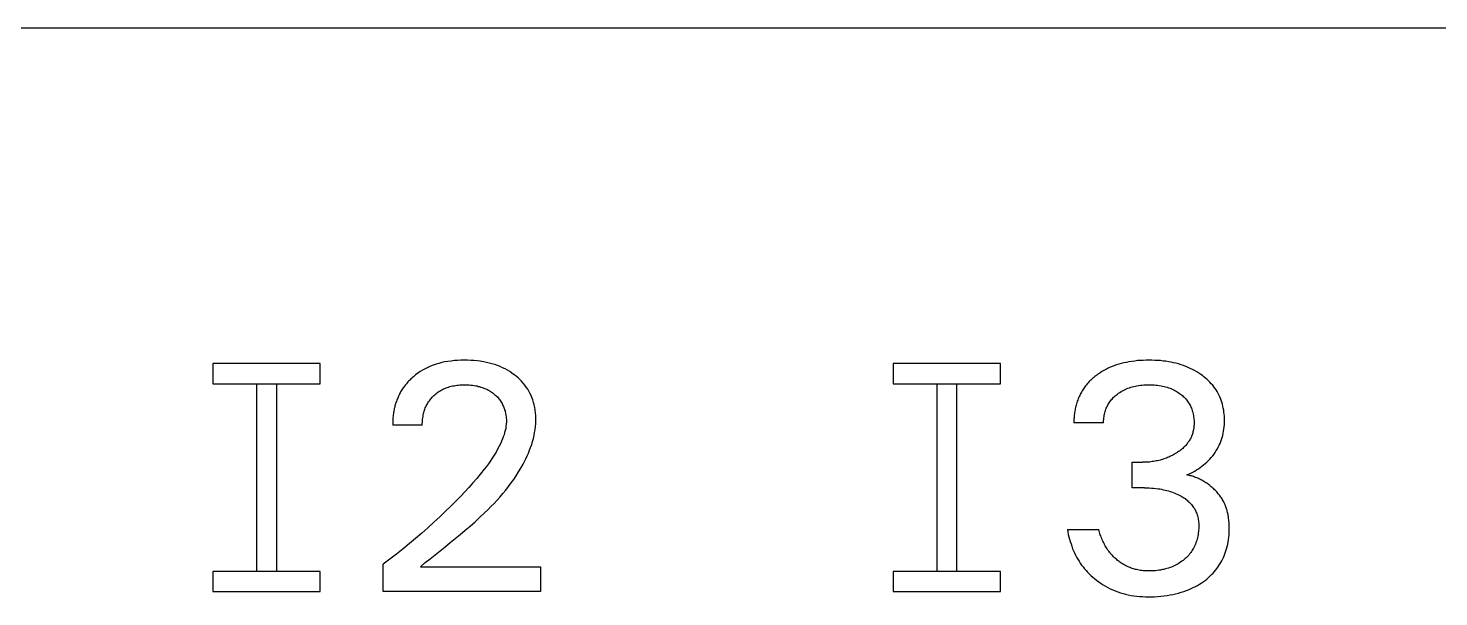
# Model space of a CAD drawing. Extents: x 0 to 420, y 0 to 297.
# Drawn here: x 176.45 to 186.97, y 245.76 to 250 of the extents above; entities that cross this region are included whole.
import ezdxf

# ---------------------------------------------------------------- set-up
doc = ezdxf.new("R2010")
doc.units = 0
doc.header["$LTSCALE"] = 23.1
doc.layers.add('10000_FRONT', color=7, linetype='CONTINUOUS')

msp = doc.modelspace()

# ---------------------------------------------------------------- linework, layer by layer
at = {"layer": '10000_FRONT', "color": 7, "linetype": 'CONTINUOUS'}
for p, q in [((193.3, 250), (159.8, 250)), ((179.557, 247.512), (179.535, 247.507)), ((179.581, 247.516), (179.557, 247.512)), ((179.606, 247.519), (179.581, 247.516)), ((179.63, 247.522), (179.606, 247.519)), ((179.654, 247.524), (179.63, 247.522)), ((179.679, 247.525), (179.654, 247.524)), ((179.704, 247.525), (179.679, 247.525)), ((179.728, 247.525), (179.704, 247.525)), ((179.752, 247.524), (179.728, 247.525)), ((179.775, 247.523), (179.752, 247.524)), ((179.799, 247.52), (179.775, 247.523)), ((179.823, 247.517), (179.799, 247.52)), ((179.847, 247.513), (179.823, 247.517)), ((179.868, 247.509), (179.847, 247.513)), ((184.658, 247.513), (184.639, 247.509)), ((184.679, 247.516), (184.658, 247.513)), ((184.701, 247.519), (184.679, 247.516)), ((184.722, 247.522), (184.701, 247.519)), ((184.744, 247.523), (184.722, 247.522)), ((184.765, 247.524), (184.744, 247.523)), ((184.787, 247.525), (184.765, 247.524)), ((184.808, 247.525), (184.787, 247.525)), ((184.829, 247.525), (184.808, 247.525)), ((184.85, 247.524), (184.829, 247.525)), ((184.871, 247.523), (184.85, 247.524)), ((184.892, 247.522), (184.871, 247.523)), ((184.913, 247.519), (184.892, 247.522)), ((184.933, 247.517), (184.913, 247.519)), ((184.954, 247.514), (184.933, 247.517)), ((184.973, 247.51), (184.954, 247.514)), ((177.83, 247.5), (177.83, 247.35)), ((178.63, 247.5), (177.83, 247.5)), ((178.63, 247.35), (178.63, 247.5)), ((179.341, 247.416), (179.324, 247.402)), ((179.358, 247.428), (179.341, 247.416)), ((179.375, 247.44), (179.358, 247.428)), ((179.393, 247.451), (179.375, 247.44)), ((179.412, 247.461), (179.393, 247.451)), ((179.431, 247.471), (179.412, 247.461)), ((179.451, 247.48), (179.431, 247.471)), ((179.472, 247.488), (179.451, 247.48)), ((179.493, 247.495), (179.472, 247.488)), ((179.514, 247.501), (179.493, 247.495)), ((179.535, 247.507), (179.514, 247.501)), ((179.889, 247.504), (179.868, 247.509)), ((179.91, 247.499), (179.889, 247.504)), ((179.93, 247.492), (179.91, 247.499)), ((179.951, 247.485), (179.93, 247.492)), ((179.971, 247.477), (179.951, 247.485)), ((179.989, 247.469), (179.971, 247.477)), ((180.007, 247.46), (179.989, 247.469)), ((180.025, 247.45), (180.007, 247.46)), ((180.043, 247.44), (180.025, 247.45)), ((180.059, 247.429), (180.043, 247.44)), ((180.076, 247.417), (180.059, 247.429)), ((180.09, 247.406), (180.076, 247.417)), ((180.104, 247.394), (180.09, 247.406)), ((182.9, 247.5), (182.9, 247.35)), ((183.7, 247.5), (182.9, 247.5)), ((183.7, 247.35), (183.7, 247.5)), ((184.41, 247.409), (184.403, 247.403)), ((184.418, 247.414), (184.41, 247.409)), ((184.427, 247.421), (184.418, 247.414)), ((184.435, 247.427), (184.427, 247.421)), ((184.444, 247.432), (184.435, 247.427)), ((184.453, 247.438), (184.444, 247.432)), ((184.462, 247.443), (184.453, 247.438)), ((184.471, 247.449), (184.462, 247.443)), ((184.48, 247.454), (184.471, 247.449)), ((184.49, 247.459), (184.48, 247.454)), ((184.499, 247.463), (184.49, 247.459)), ((184.509, 247.468), (184.499, 247.463)), ((184.518, 247.472), (184.509, 247.468)), ((184.528, 247.476), (184.518, 247.472)), ((184.546, 247.483), (184.528, 247.476)), ((184.564, 247.49), (184.546, 247.483)), ((184.583, 247.495), (184.564, 247.49)), ((184.601, 247.501), (184.583, 247.495)), ((184.62, 247.505), (184.601, 247.501)), ((184.639, 247.509), (184.62, 247.505)), ((184.991, 247.506), (184.973, 247.51)), ((185.01, 247.502), (184.991, 247.506)), ((185.028, 247.497), (185.01, 247.502)), ((185.046, 247.491), (185.028, 247.497)), ((185.064, 247.485), (185.046, 247.491)), ((185.082, 247.478), (185.064, 247.485)), ((185.099, 247.471), (185.082, 247.478)), ((185.115, 247.464), (185.099, 247.471)), ((185.131, 247.456), (185.115, 247.464)), ((185.147, 247.448), (185.131, 247.456)), ((185.163, 247.439), (185.147, 247.448)), ((185.178, 247.429), (185.163, 247.439)), ((185.193, 247.419), (185.178, 247.429)), ((185.205, 247.41), (185.193, 247.419)), ((185.217, 247.401), (185.205, 247.41)), ((177.83, 247.35), (178.63, 247.35)), ((178.155, 247.35), (178.155, 245.95)), ((178.305, 245.95), (178.305, 247.35)), ((179.238, 247.304), (179.234, 247.297)), ((179.243, 247.311), (179.238, 247.304)), ((179.247, 247.318), (179.243, 247.311)), ((179.252, 247.325), (179.247, 247.318)), ((179.257, 247.331), (179.252, 247.325)), ((179.262, 247.338), (179.257, 247.331)), ((179.267, 247.344), (179.262, 247.338)), ((179.272, 247.35), (179.267, 247.344)), ((179.277, 247.357), (179.272, 247.35)), ((179.283, 247.363), (179.277, 247.357)), ((179.288, 247.369), (179.283, 247.363)), ((179.294, 247.375), (179.288, 247.369)), ((179.3, 247.38), (179.294, 247.375)), ((179.306, 247.386), (179.3, 247.38)), ((179.312, 247.392), (179.306, 247.386)), ((179.318, 247.397), (179.312, 247.392)), ((179.324, 247.402), (179.318, 247.397)), ((179.523, 247.297), (179.531, 247.302)), ((179.531, 247.302), (179.54, 247.306)), ((179.54, 247.306), (179.549, 247.311)), ((179.549, 247.311), (179.558, 247.315)), ((179.558, 247.315), (179.568, 247.319)), ((179.568, 247.319), (179.577, 247.322)), ((179.577, 247.322), (179.587, 247.325)), ((179.587, 247.325), (179.596, 247.328)), ((179.596, 247.328), (179.606, 247.331)), ((179.606, 247.331), (179.616, 247.333)), ((179.616, 247.333), (179.627, 247.335)), ((179.627, 247.335), (179.637, 247.337)), ((179.637, 247.337), (179.648, 247.339)), ((179.648, 247.339), (179.659, 247.34)), ((179.659, 247.34), (179.67, 247.341)), ((179.67, 247.341), (179.681, 247.342)), ((179.681, 247.342), (179.693, 247.342)), ((179.693, 247.342), (179.704, 247.342)), ((179.704, 247.342), (179.716, 247.342)), ((179.716, 247.342), (179.728, 247.342)), ((179.728, 247.342), (179.741, 247.341)), ((179.741, 247.341), (179.753, 247.34)), ((179.753, 247.34), (179.765, 247.338)), ((179.765, 247.338), (179.777, 247.337)), ((179.777, 247.337), (179.789, 247.335)), ((179.789, 247.335), (179.799, 247.333)), ((179.799, 247.333), (179.808, 247.33)), ((179.808, 247.33), (179.818, 247.328)), ((179.818, 247.328), (179.827, 247.325)), ((179.827, 247.325), (179.836, 247.322)), ((179.836, 247.322), (179.845, 247.319)), ((179.845, 247.319), (179.854, 247.315)), ((179.854, 247.315), (179.863, 247.312)), ((179.863, 247.312), (179.871, 247.308)), ((179.871, 247.308), (179.88, 247.304)), ((179.88, 247.304), (179.888, 247.299)), ((180.118, 247.381), (180.104, 247.394)), ((180.131, 247.368), (180.118, 247.381)), ((180.143, 247.354), (180.131, 247.368)), ((180.155, 247.34), (180.143, 247.354)), ((180.166, 247.325), (180.155, 247.34)), ((180.176, 247.31), (180.166, 247.325)), ((180.185, 247.295), (180.176, 247.31)), ((182.9, 247.35), (183.7, 247.35)), ((183.225, 247.35), (183.225, 245.95)), ((183.375, 245.95), (183.375, 247.35)), ((184.313, 247.304), (184.308, 247.296)), ((184.318, 247.312), (184.313, 247.304)), ((184.324, 247.32), (184.318, 247.312)), ((184.329, 247.327), (184.324, 247.32)), ((184.335, 247.335), (184.329, 247.327)), ((184.341, 247.342), (184.335, 247.335)), ((184.347, 247.35), (184.341, 247.342)), ((184.354, 247.357), (184.347, 247.35)), ((184.36, 247.364), (184.354, 247.357)), ((184.367, 247.371), (184.36, 247.364)), ((184.374, 247.377), (184.367, 247.371)), ((184.381, 247.384), (184.374, 247.377)), ((184.388, 247.39), (184.381, 247.384)), ((184.395, 247.397), (184.388, 247.39)), ((184.403, 247.403), (184.395, 247.397)), ((184.61, 247.296), (184.619, 247.302)), ((184.619, 247.302), (184.629, 247.307)), ((184.629, 247.307), (184.639, 247.311)), ((184.639, 247.311), (184.65, 247.316)), ((184.65, 247.316), (184.661, 247.32)), ((184.661, 247.32), (184.672, 247.323)), ((184.672, 247.323), (184.683, 247.327)), ((184.683, 247.327), (184.695, 247.329)), ((184.695, 247.329), (184.706, 247.332)), ((184.706, 247.332), (184.717, 247.334)), ((184.717, 247.334), (184.73, 247.337)), ((184.73, 247.337), (184.743, 247.338)), ((184.743, 247.338), (184.755, 247.34)), ((184.755, 247.34), (184.768, 247.341)), ((184.768, 247.341), (184.781, 247.342)), ((184.781, 247.342), (184.793, 247.342)), ((184.793, 247.342), (184.806, 247.342)), ((184.806, 247.342), (184.819, 247.342)), ((184.819, 247.342), (184.832, 247.342)), ((184.832, 247.342), (184.845, 247.341)), ((184.845, 247.341), (184.858, 247.34)), ((184.858, 247.34), (184.871, 247.338)), ((184.871, 247.338), (184.884, 247.337)), ((184.884, 247.337), (184.897, 247.334)), ((184.897, 247.334), (184.908, 247.332)), ((184.908, 247.332), (184.92, 247.329)), ((184.92, 247.329), (184.931, 247.327)), ((184.931, 247.327), (184.942, 247.323)), ((184.942, 247.323), (184.953, 247.32)), ((184.953, 247.32), (184.964, 247.316)), ((184.964, 247.316), (184.975, 247.311)), ((184.975, 247.311), (184.984, 247.307)), ((184.984, 247.307), (184.993, 247.303)), ((184.993, 247.303), (185.001, 247.299)), ((185.229, 247.392), (185.217, 247.401)), ((185.24, 247.382), (185.229, 247.392)), ((185.251, 247.372), (185.24, 247.382)), ((185.262, 247.361), (185.251, 247.372)), ((185.272, 247.35), (185.262, 247.361)), ((185.282, 247.338), (185.272, 247.35)), ((185.291, 247.327), (185.282, 247.338)), ((185.3, 247.315), (185.291, 247.327)), ((185.308, 247.303), (185.3, 247.315)), ((185.315, 247.291), (185.308, 247.303)), ((179.192, 247.201), (179.189, 247.192)), ((179.194, 247.209), (179.192, 247.201)), ((179.197, 247.218), (179.194, 247.209)), ((179.2, 247.226), (179.197, 247.218)), ((179.203, 247.234), (179.2, 247.226)), ((179.207, 247.242), (179.203, 247.234)), ((179.21, 247.25), (179.207, 247.242)), ((179.214, 247.258), (179.21, 247.25)), ((179.217, 247.266), (179.214, 247.258)), ((179.221, 247.274), (179.217, 247.266)), ((179.225, 247.282), (179.221, 247.274)), ((179.229, 247.289), (179.225, 247.282)), ((179.234, 247.297), (179.229, 247.289)), ((179.424, 247.193), (179.429, 247.201)), ((179.429, 247.201), (179.433, 247.208)), ((179.433, 247.208), (179.438, 247.216)), ((179.438, 247.216), (179.443, 247.223)), ((179.443, 247.223), (179.448, 247.23)), ((179.448, 247.23), (179.453, 247.236)), ((179.453, 247.236), (179.459, 247.243)), ((179.459, 247.243), (179.464, 247.249)), ((179.464, 247.249), (179.47, 247.255)), ((179.47, 247.255), (179.477, 247.261)), ((179.477, 247.261), (179.484, 247.268)), ((179.484, 247.268), (179.491, 247.274)), ((179.491, 247.274), (179.499, 247.28)), ((179.499, 247.28), (179.507, 247.286)), ((179.507, 247.286), (179.515, 247.292)), ((179.515, 247.292), (179.523, 247.297)), ((179.888, 247.299), (179.895, 247.295)), ((179.895, 247.295), (179.903, 247.29)), ((179.903, 247.29), (179.911, 247.285)), ((179.911, 247.285), (179.918, 247.279)), ((179.918, 247.279), (179.925, 247.273)), ((179.925, 247.273), (179.932, 247.268)), ((179.932, 247.268), (179.938, 247.262)), ((179.938, 247.262), (179.944, 247.257)), ((179.944, 247.257), (179.95, 247.251)), ((179.95, 247.251), (179.956, 247.244)), ((179.956, 247.244), (179.961, 247.238)), ((179.961, 247.238), (179.966, 247.231)), ((179.966, 247.231), (179.971, 247.225)), ((179.971, 247.225), (179.976, 247.218)), ((179.976, 247.218), (179.981, 247.21)), ((179.981, 247.21), (179.985, 247.203)), ((179.985, 247.203), (179.989, 247.196)), ((179.989, 247.196), (179.992, 247.188)), ((180.193, 247.279), (180.185, 247.295)), ((180.201, 247.262), (180.193, 247.279)), ((180.208, 247.246), (180.201, 247.262)), ((180.214, 247.229), (180.208, 247.246)), ((180.219, 247.211), (180.214, 247.229)), ((180.225, 247.192), (180.219, 247.211)), ((184.267, 247.201), (184.264, 247.191)), ((184.27, 247.21), (184.267, 247.201)), ((184.273, 247.219), (184.27, 247.21)), ((184.276, 247.228), (184.273, 247.219)), ((184.279, 247.237), (184.276, 247.228)), ((184.283, 247.245), (184.279, 247.237)), ((184.287, 247.254), (184.283, 247.245)), ((184.291, 247.263), (184.287, 247.254)), ((184.295, 247.271), (184.291, 247.263)), ((184.299, 247.28), (184.295, 247.271)), ((184.304, 247.288), (184.299, 247.28)), ((184.308, 247.296), (184.304, 247.288)), ((184.501, 247.192), (184.505, 247.199)), ((184.505, 247.199), (184.51, 247.207)), ((184.51, 247.207), (184.515, 247.214)), ((184.515, 247.214), (184.52, 247.222)), ((184.52, 247.222), (184.526, 247.229)), ((184.526, 247.229), (184.532, 247.235)), ((184.532, 247.235), (184.538, 247.242)), ((184.538, 247.242), (184.544, 247.249)), ((184.544, 247.249), (184.551, 247.255)), ((184.551, 247.255), (184.558, 247.261)), ((184.558, 247.261), (184.565, 247.267)), ((184.565, 247.267), (184.572, 247.272)), ((184.572, 247.272), (184.581, 247.279)), ((184.581, 247.279), (184.591, 247.285)), ((184.591, 247.285), (184.6, 247.291)), ((184.6, 247.291), (184.61, 247.296)), ((185.001, 247.299), (185.01, 247.294)), ((185.01, 247.294), (185.018, 247.289)), ((185.018, 247.289), (185.026, 247.284)), ((185.026, 247.284), (185.034, 247.278)), ((185.034, 247.278), (185.042, 247.272)), ((185.042, 247.272), (185.049, 247.267)), ((185.049, 247.267), (185.056, 247.261)), ((185.056, 247.261), (185.063, 247.255)), ((185.063, 247.255), (185.069, 247.249)), ((185.069, 247.249), (185.076, 247.242)), ((185.076, 247.242), (185.082, 247.236)), ((185.082, 247.236), (185.088, 247.229)), ((185.088, 247.229), (185.093, 247.222)), ((185.093, 247.222), (185.098, 247.214)), ((185.098, 247.214), (185.103, 247.207)), ((185.103, 247.207), (185.108, 247.199)), ((185.108, 247.199), (185.112, 247.192)), ((185.322, 247.278), (185.315, 247.291)), ((185.329, 247.266), (185.322, 247.278)), ((185.335, 247.253), (185.329, 247.266)), ((185.341, 247.24), (185.335, 247.253)), ((185.346, 247.226), (185.341, 247.24)), ((185.35, 247.213), (185.346, 247.226)), ((185.355, 247.198), (185.35, 247.213)), ((185.358, 247.183), (185.355, 247.198)), ((179.172, 247.098), (179.171, 247.089)), ((179.173, 247.108), (179.172, 247.098)), ((179.174, 247.118), (179.173, 247.108)), ((179.175, 247.127), (179.174, 247.118)), ((179.177, 247.137), (179.175, 247.127)), ((179.179, 247.146), (179.177, 247.137)), ((179.18, 247.156), (179.179, 247.146)), ((179.182, 247.165), (179.18, 247.156)), ((179.185, 247.175), (179.182, 247.165)), ((179.187, 247.184), (179.185, 247.175)), ((179.189, 247.192), (179.187, 247.184)), ((179.392, 247.084), (179.394, 247.095)), ((179.394, 247.095), (179.396, 247.106)), ((179.396, 247.106), (179.398, 247.117)), ((179.398, 247.117), (179.4, 247.128)), ((179.4, 247.128), (179.402, 247.136)), ((179.402, 247.136), (179.405, 247.145)), ((179.405, 247.145), (179.407, 247.153)), ((179.407, 247.153), (179.41, 247.161)), ((179.41, 247.161), (179.413, 247.169)), ((179.413, 247.169), (179.417, 247.178)), ((179.417, 247.178), (179.42, 247.186)), ((179.42, 247.186), (179.424, 247.193)), ((179.992, 247.188), (179.996, 247.18)), ((179.996, 247.18), (179.999, 247.172)), ((179.999, 247.172), (180.002, 247.164)), ((180.002, 247.164), (180.004, 247.156)), ((180.004, 247.156), (180.007, 247.148)), ((180.007, 247.148), (180.009, 247.139)), ((180.009, 247.139), (180.011, 247.13)), ((180.011, 247.13), (180.013, 247.121)), ((180.013, 247.121), (180.014, 247.112)), ((180.014, 247.112), (180.015, 247.102)), ((180.015, 247.102), (180.016, 247.093)), ((180.016, 247.093), (180.017, 247.084)), ((180.229, 247.173), (180.225, 247.192)), ((180.232, 247.153), (180.229, 247.173)), ((180.235, 247.134), (180.232, 247.153)), ((180.236, 247.114), (180.235, 247.134)), ((180.237, 247.094), (180.236, 247.114)), ((180.237, 247.075), (180.237, 247.094)), ((184.249, 247.096), (184.248, 247.087)), ((184.25, 247.106), (184.249, 247.096)), ((184.252, 247.125), (184.25, 247.115)), ((184.25, 247.115), (184.25, 247.106)), ((184.253, 247.135), (184.252, 247.125)), ((184.254, 247.144), (184.253, 247.135)), ((184.256, 247.154), (184.254, 247.144)), ((184.258, 247.163), (184.256, 247.154)), ((184.26, 247.173), (184.258, 247.163)), ((184.262, 247.182), (184.26, 247.173)), ((184.264, 247.191), (184.262, 247.182)), ((184.47, 247.096), (184.472, 247.105)), ((184.47, 247.086), (184.47, 247.096)), ((184.472, 247.105), (184.473, 247.115)), ((184.473, 247.115), (184.475, 247.124)), ((184.475, 247.124), (184.478, 247.133)), ((184.478, 247.133), (184.48, 247.143)), ((184.48, 247.143), (184.483, 247.151)), ((184.483, 247.151), (184.486, 247.16)), ((184.486, 247.16), (184.489, 247.168)), ((184.489, 247.168), (184.493, 247.176)), ((184.493, 247.176), (184.497, 247.184)), ((184.497, 247.184), (184.501, 247.192)), ((185.112, 247.192), (185.116, 247.184)), ((185.116, 247.184), (185.12, 247.176)), ((185.12, 247.176), (185.123, 247.167)), ((185.123, 247.167), (185.127, 247.159)), ((185.127, 247.159), (185.13, 247.151)), ((185.13, 247.151), (185.132, 247.142)), ((185.132, 247.142), (185.135, 247.133)), ((185.135, 247.133), (185.137, 247.123)), ((185.137, 247.123), (185.139, 247.114)), ((185.139, 247.114), (185.14, 247.104)), ((185.14, 247.104), (185.142, 247.094)), ((185.142, 247.094), (185.142, 247.085)), ((185.361, 247.168), (185.358, 247.183)), ((185.364, 247.153), (185.361, 247.168)), ((185.366, 247.138), (185.364, 247.153)), ((185.368, 247.123), (185.366, 247.138)), ((185.369, 247.108), (185.368, 247.123)), ((185.37, 247.092), (185.369, 247.108)), ((185.37, 247.077), (185.37, 247.092)), ((179.171, 247.079), (179.17, 247.07)), ((179.17, 247.07), (179.17, 247.06)), ((179.17, 247.06), (179.17, 247.05)), ((179.17, 247.05), (179.17, 247.041)), ((179.39, 247.041), (179.17, 247.041)), ((179.171, 247.089), (179.171, 247.079)), ((179.39, 247.052), (179.391, 247.063)), ((179.39, 247.041), (179.39, 247.052)), ((179.391, 247.074), (179.392, 247.084)), ((179.391, 247.063), (179.391, 247.074)), ((180.008, 247), (180.004, 246.985)), ((180.012, 247.016), (180.008, 247)), ((180.014, 247.033), (180.012, 247.016)), ((180.016, 247.049), (180.014, 247.033)), ((180.017, 247.065), (180.016, 247.049)), ((180.017, 247.084), (180.017, 247.074)), ((180.017, 247.074), (180.017, 247.065)), ((180.224, 246.963), (180.228, 246.985)), ((180.228, 246.985), (180.232, 247.007)), ((180.232, 247.007), (180.235, 247.03)), ((180.235, 247.03), (180.237, 247.052)), ((180.237, 247.052), (180.237, 247.075)), ((184.248, 247.087), (184.248, 247.077)), ((184.248, 247.077), (184.248, 247.067)), ((184.248, 247.067), (184.248, 247.058)), ((184.469, 247.058), (184.248, 247.058)), ((184.469, 247.077), (184.47, 247.086)), ((184.469, 247.067), (184.469, 247.077)), ((184.469, 247.058), (184.469, 247.067)), ((185.135, 246.991), (185.133, 246.984)), ((185.137, 246.998), (185.135, 246.991)), ((185.138, 247.005), (185.137, 246.998)), ((185.14, 247.012), (185.138, 247.005)), ((185.141, 247.019), (185.14, 247.012)), ((185.142, 247.026), (185.141, 247.019)), ((185.142, 247.085), (185.143, 247.075)), ((185.143, 247.041), (185.142, 247.034)), ((185.142, 247.034), (185.142, 247.026)), ((185.143, 247.075), (185.143, 247.065)), ((185.143, 247.065), (185.143, 247.055)), ((185.143, 247.055), (185.143, 247.048)), ((185.143, 247.048), (185.143, 247.041)), ((185.36, 246.98), (185.363, 246.996)), ((185.363, 246.996), (185.366, 247.012)), ((185.366, 247.012), (185.368, 247.028)), ((185.368, 247.028), (185.369, 247.045)), ((185.369, 247.045), (185.37, 247.061)), ((185.37, 247.061), (185.37, 247.077)), ((179.964, 246.884), (179.952, 246.861)), ((179.976, 246.907), (179.964, 246.884)), ((179.982, 246.922), (179.976, 246.907)), ((179.989, 246.938), (179.982, 246.922)), ((179.994, 246.953), (179.989, 246.938)), ((180, 246.969), (179.994, 246.953)), ((180.004, 246.985), (180, 246.969)), ((180.198, 246.875), (180.206, 246.897)), ((180.206, 246.897), (180.213, 246.919)), ((180.213, 246.919), (180.219, 246.941)), ((180.219, 246.941), (180.224, 246.963)), ((185.076, 246.885), (185.07, 246.879)), ((185.081, 246.89), (185.076, 246.885)), ((185.086, 246.896), (185.081, 246.89)), ((185.091, 246.902), (185.086, 246.896)), ((185.095, 246.908), (185.091, 246.902)), ((185.099, 246.913), (185.095, 246.908)), ((185.103, 246.919), (185.099, 246.913)), ((185.107, 246.925), (185.103, 246.919)), ((185.111, 246.931), (185.107, 246.925)), ((185.114, 246.937), (185.111, 246.931)), ((185.118, 246.944), (185.114, 246.937)), ((185.121, 246.95), (185.118, 246.944)), ((185.124, 246.957), (185.121, 246.95)), ((185.127, 246.963), (185.124, 246.957)), ((185.129, 246.97), (185.127, 246.963)), ((185.131, 246.977), (185.129, 246.97)), ((185.133, 246.984), (185.131, 246.977)), ((185.324, 246.877), (185.331, 246.891)), ((185.331, 246.891), (185.337, 246.905)), ((185.337, 246.905), (185.343, 246.919)), ((185.343, 246.919), (185.348, 246.934)), ((185.348, 246.934), (185.353, 246.949)), ((185.353, 246.949), (185.357, 246.964)), ((185.357, 246.964), (185.36, 246.98)), ((179.912, 246.795), (179.898, 246.774)), ((179.926, 246.817), (179.912, 246.795)), ((179.94, 246.839), (179.926, 246.817)), ((179.952, 246.861), (179.94, 246.839)), ((180.152, 246.77), (180.163, 246.791)), ((180.163, 246.791), (180.172, 246.812)), ((180.172, 246.812), (180.182, 246.833)), ((180.182, 246.833), (180.19, 246.854)), ((180.19, 246.854), (180.198, 246.875)), ((184.871, 246.776), (184.861, 246.774)), ((184.88, 246.778), (184.871, 246.776)), ((184.89, 246.78), (184.88, 246.778)), ((184.899, 246.783), (184.89, 246.78)), ((184.909, 246.786), (184.899, 246.783)), ((184.918, 246.789), (184.909, 246.786)), ((184.927, 246.792), (184.918, 246.789)), ((184.937, 246.795), (184.927, 246.792)), ((184.946, 246.799), (184.937, 246.795)), ((184.955, 246.803), (184.946, 246.799)), ((184.963, 246.807), (184.955, 246.803)), ((184.972, 246.811), (184.963, 246.807)), ((184.981, 246.815), (184.972, 246.811)), ((184.989, 246.82), (184.981, 246.815)), ((184.998, 246.825), (184.989, 246.82)), ((185.006, 246.83), (184.998, 246.825)), ((185.014, 246.835), (185.006, 246.83)), ((185.021, 246.839), (185.014, 246.835)), ((185.028, 246.844), (185.021, 246.839)), ((185.034, 246.848), (185.028, 246.844)), ((185.04, 246.853), (185.034, 246.848)), ((185.046, 246.858), (185.04, 246.853)), ((185.053, 246.863), (185.046, 246.858)), ((185.059, 246.868), (185.053, 246.863)), ((185.064, 246.874), (185.059, 246.868)), ((185.07, 246.879), (185.064, 246.874)), ((185.238, 246.765), (185.25, 246.777)), ((185.25, 246.777), (185.261, 246.788)), ((185.261, 246.788), (185.272, 246.8)), ((185.272, 246.8), (185.282, 246.812)), ((185.282, 246.812), (185.292, 246.825)), ((185.292, 246.825), (185.301, 246.838)), ((185.301, 246.838), (185.309, 246.851)), ((185.309, 246.851), (185.317, 246.864)), ((185.317, 246.864), (185.324, 246.877)), ((179.824, 246.677), (179.796, 246.643)), ((179.852, 246.712), (179.824, 246.677)), ((179.868, 246.733), (179.852, 246.712)), ((179.883, 246.753), (179.868, 246.733)), ((179.898, 246.774), (179.883, 246.753)), ((180.091, 246.664), (180.108, 246.692)), ((180.108, 246.692), (180.126, 246.721)), ((180.126, 246.721), (180.142, 246.75)), ((180.142, 246.75), (180.152, 246.77)), ((184.682, 246.573), (184.682, 246.764)), ((184.682, 246.764), (184.758, 246.764)), ((184.768, 246.764), (184.758, 246.764)), ((184.779, 246.764), (184.768, 246.764)), ((184.789, 246.765), (184.779, 246.764)), ((184.799, 246.765), (184.789, 246.765)), ((184.81, 246.766), (184.799, 246.765)), ((184.82, 246.767), (184.81, 246.766)), ((184.831, 246.769), (184.82, 246.767)), ((184.841, 246.77), (184.831, 246.769)), ((184.851, 246.772), (184.841, 246.77)), ((184.861, 246.774), (184.851, 246.772)), ((185.09, 246.67), (185.105, 246.676)), ((185.098, 246.668), (185.09, 246.67)), ((185.105, 246.676), (185.12, 246.684)), ((185.12, 246.684), (185.134, 246.691)), ((185.134, 246.691), (185.148, 246.699)), ((185.148, 246.699), (185.162, 246.707)), ((185.162, 246.707), (185.176, 246.716)), ((185.176, 246.716), (185.189, 246.725)), ((185.189, 246.725), (185.202, 246.735)), ((185.202, 246.735), (185.214, 246.745)), ((185.214, 246.745), (185.227, 246.755)), ((185.227, 246.755), (185.238, 246.765)), ((179.737, 246.576), (179.707, 246.544)), ((179.767, 246.61), (179.737, 246.576)), ((179.796, 246.643), (179.767, 246.61)), ((180.013, 246.557), (180.033, 246.583)), ((180.033, 246.583), (180.053, 246.61)), ((180.053, 246.61), (180.072, 246.637)), ((180.072, 246.637), (180.091, 246.664)), ((184.775, 246.573), (184.682, 246.573)), ((184.775, 246.573), (184.791, 246.573)), ((184.791, 246.573), (184.808, 246.573)), ((184.808, 246.573), (184.825, 246.572)), ((184.825, 246.572), (184.842, 246.571)), ((184.842, 246.571), (184.859, 246.569)), ((184.859, 246.569), (184.875, 246.567)), ((184.875, 246.567), (184.888, 246.565)), ((184.888, 246.565), (184.901, 246.563)), ((185.107, 246.666), (185.098, 246.668)), ((185.115, 246.664), (185.107, 246.666)), ((185.123, 246.662), (185.115, 246.664)), ((185.131, 246.66), (185.123, 246.662)), ((185.139, 246.657), (185.131, 246.66)), ((185.147, 246.654), (185.139, 246.657)), ((185.155, 246.651), (185.147, 246.654)), ((185.163, 246.648), (185.155, 246.651)), ((185.171, 246.645), (185.163, 246.648)), ((185.178, 246.641), (185.171, 246.645)), ((185.186, 246.638), (185.178, 246.641)), ((185.194, 246.634), (185.186, 246.638)), ((185.201, 246.63), (185.194, 246.634)), ((185.209, 246.626), (185.201, 246.63)), ((185.216, 246.621), (185.209, 246.626)), ((185.224, 246.617), (185.216, 246.621)), ((185.231, 246.612), (185.224, 246.617)), ((185.238, 246.608), (185.231, 246.612)), ((185.245, 246.603), (185.238, 246.608)), ((185.252, 246.598), (185.245, 246.603)), ((185.259, 246.593), (185.252, 246.598)), ((185.266, 246.587), (185.259, 246.593)), ((185.272, 246.582), (185.266, 246.587)), ((185.278, 246.577), (185.272, 246.582)), ((185.284, 246.572), (185.278, 246.577)), ((185.29, 246.566), (185.284, 246.572)), ((185.296, 246.56), (185.29, 246.566)), ((179.646, 246.48), (179.604, 246.438)), ((179.677, 246.511), (179.646, 246.48)), ((179.707, 246.544), (179.677, 246.511)), ((179.925, 246.458), (179.948, 246.482)), ((179.948, 246.482), (179.97, 246.507)), ((179.97, 246.507), (179.992, 246.532)), ((179.992, 246.532), (180.013, 246.557)), ((184.901, 246.563), (184.914, 246.56)), ((184.914, 246.56), (184.927, 246.557)), ((184.927, 246.557), (184.94, 246.554)), ((184.94, 246.554), (184.952, 246.551)), ((184.952, 246.551), (184.965, 246.547)), ((184.965, 246.547), (184.976, 246.543)), ((184.976, 246.543), (184.988, 246.539)), ((184.988, 246.539), (184.999, 246.534)), ((184.999, 246.534), (185.011, 246.53)), ((185.011, 246.53), (185.022, 246.524)), ((185.022, 246.524), (185.033, 246.519)), ((185.033, 246.519), (185.043, 246.513)), ((185.043, 246.513), (185.052, 246.509)), ((185.052, 246.509), (185.06, 246.504)), ((185.06, 246.504), (185.068, 246.498)), ((185.068, 246.498), (185.076, 246.493)), ((185.076, 246.493), (185.083, 246.487)), ((185.083, 246.487), (185.091, 246.481)), ((185.091, 246.481), (185.098, 246.475)), ((185.098, 246.475), (185.105, 246.469)), ((185.105, 246.469), (185.112, 246.462)), ((185.112, 246.462), (185.118, 246.455)), ((185.302, 246.555), (185.296, 246.56)), ((185.308, 246.549), (185.302, 246.555)), ((185.313, 246.543), (185.308, 246.549)), ((185.319, 246.537), (185.313, 246.543)), ((185.324, 246.53), (185.319, 246.537)), ((185.329, 246.524), (185.324, 246.53)), ((185.334, 246.518), (185.329, 246.524)), ((185.339, 246.511), (185.334, 246.518)), ((185.343, 246.505), (185.339, 246.511)), ((185.348, 246.498), (185.343, 246.505)), ((185.352, 246.491), (185.348, 246.498)), ((185.356, 246.484), (185.352, 246.491)), ((185.36, 246.477), (185.356, 246.484)), ((185.364, 246.47), (185.36, 246.477)), ((185.368, 246.463), (185.364, 246.47)), ((185.371, 246.456), (185.368, 246.463)), ((179.52, 246.357), (179.477, 246.317)), ((179.562, 246.397), (179.52, 246.357)), ((179.604, 246.438), (179.562, 246.397)), ((179.82, 246.354), (179.855, 246.387)), ((179.855, 246.387), (179.879, 246.41)), ((179.879, 246.41), (179.902, 246.434)), ((179.902, 246.434), (179.925, 246.458)), ((185.118, 246.455), (185.124, 246.449)), ((185.124, 246.449), (185.13, 246.442)), ((185.13, 246.442), (185.135, 246.435)), ((185.135, 246.435), (185.14, 246.428)), ((185.14, 246.428), (185.144, 246.421)), ((185.144, 246.421), (185.149, 246.413)), ((185.149, 246.413), (185.153, 246.405)), ((185.153, 246.405), (185.157, 246.398)), ((185.157, 246.398), (185.16, 246.39)), ((185.16, 246.39), (185.163, 246.382)), ((185.163, 246.382), (185.166, 246.373)), ((185.166, 246.373), (185.169, 246.364)), ((185.169, 246.364), (185.171, 246.355)), ((185.171, 246.355), (185.173, 246.346)), ((185.374, 246.448), (185.371, 246.456)), ((185.378, 246.44), (185.374, 246.448)), ((185.381, 246.432), (185.378, 246.44)), ((185.383, 246.424), (185.381, 246.432)), ((185.386, 246.416), (185.383, 246.424)), ((185.389, 246.408), (185.386, 246.416)), ((185.391, 246.4), (185.389, 246.408)), ((185.393, 246.391), (185.391, 246.4)), ((185.395, 246.383), (185.393, 246.391)), ((185.397, 246.375), (185.395, 246.383)), ((185.398, 246.366), (185.397, 246.375)), ((185.4, 246.358), (185.398, 246.366)), ((185.401, 246.349), (185.4, 246.358)), ((179.432, 246.276), (179.387, 246.236)), ((179.477, 246.317), (179.432, 246.276)), ((179.674, 246.227), (179.711, 246.258)), ((179.711, 246.258), (179.748, 246.289)), ((179.748, 246.289), (179.784, 246.321)), ((179.784, 246.321), (179.82, 246.354)), ((184.2, 246.264), (184.203, 246.246)), ((184.2, 246.264), (184.433, 246.264)), ((184.435, 246.254), (184.433, 246.264)), ((184.438, 246.244), (184.435, 246.254)), ((185.173, 246.346), (185.175, 246.337)), ((185.175, 246.337), (185.176, 246.328)), ((185.176, 246.328), (185.177, 246.319)), ((185.177, 246.258), (185.176, 246.247)), ((185.177, 246.319), (185.178, 246.31)), ((185.178, 246.269), (185.177, 246.258)), ((185.178, 246.31), (185.178, 246.301)), ((185.178, 246.301), (185.178, 246.292)), ((185.178, 246.292), (185.178, 246.28)), ((185.178, 246.28), (185.178, 246.269)), ((185.403, 246.331), (185.401, 246.349)), ((185.405, 246.312), (185.403, 246.331)), ((185.406, 246.293), (185.405, 246.312)), ((185.405, 246.239), (185.406, 246.257)), ((185.406, 246.275), (185.406, 246.293)), ((185.406, 246.257), (185.406, 246.275)), ((179.295, 246.158), (179.247, 246.119)), ((179.341, 246.197), (179.295, 246.158)), ((179.387, 246.236), (179.341, 246.197)), ((179.561, 246.135), (179.599, 246.166)), ((179.599, 246.166), (179.636, 246.196)), ((179.636, 246.196), (179.674, 246.227)), ((184.203, 246.246), (184.206, 246.227)), ((184.206, 246.227), (184.21, 246.209)), ((184.21, 246.209), (184.215, 246.191)), ((184.215, 246.191), (184.22, 246.173)), ((184.22, 246.173), (184.226, 246.155)), ((184.226, 246.155), (184.232, 246.138)), ((184.441, 246.234), (184.438, 246.244)), ((184.444, 246.224), (184.441, 246.234)), ((184.448, 246.215), (184.444, 246.224)), ((184.451, 246.205), (184.448, 246.215)), ((184.455, 246.195), (184.451, 246.205)), ((184.459, 246.186), (184.455, 246.195)), ((184.463, 246.176), (184.459, 246.186)), ((184.467, 246.168), (184.463, 246.176)), ((184.472, 246.159), (184.467, 246.168)), ((184.476, 246.151), (184.472, 246.159)), ((184.481, 246.142), (184.476, 246.151)), ((185.149, 246.144), (185.145, 246.135)), ((185.153, 246.153), (185.149, 246.144)), ((185.157, 246.163), (185.153, 246.153)), ((185.16, 246.172), (185.157, 246.163)), ((185.163, 246.182), (185.16, 246.172)), ((185.166, 246.192), (185.163, 246.182)), ((185.169, 246.203), (185.166, 246.192)), ((185.171, 246.214), (185.169, 246.203)), ((185.173, 246.225), (185.171, 246.214)), ((185.175, 246.236), (185.173, 246.225)), ((185.176, 246.247), (185.175, 246.236)), ((185.39, 246.136), (185.394, 246.153)), ((185.394, 246.153), (185.398, 246.17)), ((185.398, 246.17), (185.4, 246.187)), ((185.4, 246.187), (185.403, 246.205)), ((185.403, 246.205), (185.404, 246.222)), ((185.404, 246.222), (185.405, 246.239)), ((179.149, 246.041), (179.1, 246.004)), ((179.198, 246.08), (179.149, 246.041)), ((179.247, 246.119), (179.198, 246.08)), ((179.413, 246.016), (179.45, 246.045)), ((179.45, 246.045), (179.487, 246.075)), ((179.487, 246.075), (179.561, 246.135)), ((184.232, 246.138), (184.238, 246.12)), ((184.238, 246.12), (184.245, 246.104)), ((184.245, 246.104), (184.252, 246.088)), ((184.252, 246.088), (184.26, 246.072)), ((184.26, 246.072), (184.268, 246.057)), ((184.268, 246.057), (184.277, 246.042)), ((184.277, 246.042), (184.286, 246.027)), ((184.486, 246.134), (184.481, 246.142)), ((184.491, 246.126), (184.486, 246.134)), ((184.496, 246.118), (184.491, 246.126)), ((184.501, 246.11), (184.496, 246.118)), ((184.507, 246.102), (184.501, 246.11)), ((184.513, 246.095), (184.507, 246.102)), ((184.518, 246.088), (184.513, 246.095)), ((184.524, 246.08), (184.518, 246.088)), ((184.531, 246.073), (184.524, 246.08)), ((184.537, 246.067), (184.531, 246.073)), ((184.543, 246.06), (184.537, 246.067)), ((184.55, 246.053), (184.543, 246.06)), ((184.557, 246.047), (184.55, 246.053)), ((184.564, 246.041), (184.557, 246.047)), ((184.57, 246.035), (184.564, 246.041)), ((185.07, 246.04), (185.061, 246.033)), ((185.078, 246.046), (185.07, 246.04)), ((185.085, 246.053), (185.078, 246.046)), ((185.092, 246.06), (185.085, 246.053)), ((185.099, 246.068), (185.092, 246.06)), ((185.106, 246.075), (185.099, 246.068)), ((185.112, 246.083), (185.106, 246.075)), ((185.119, 246.091), (185.112, 246.083)), ((185.125, 246.099), (185.119, 246.091)), ((185.13, 246.108), (185.125, 246.099)), ((185.135, 246.117), (185.13, 246.108)), ((185.14, 246.125), (185.135, 246.117)), ((185.145, 246.135), (185.14, 246.125)), ((185.35, 246.03), (185.358, 246.044)), ((185.358, 246.044), (185.364, 246.059)), ((185.364, 246.059), (185.371, 246.073)), ((185.371, 246.073), (185.376, 246.088)), ((185.376, 246.088), (185.381, 246.104)), ((185.381, 246.104), (185.386, 246.119)), ((185.386, 246.119), (185.39, 246.136)), ((177.83, 245.95), (177.83, 245.8)), ((178.63, 245.95), (177.83, 245.95)), ((178.63, 245.8), (178.63, 245.95)), ((179.1, 245.8), (179.1, 246.004)), ((179.377, 245.986), (179.413, 246.016)), ((179.377, 245.986), (180.272, 245.986)), ((180.272, 245.986), (180.272, 245.8)), ((182.9, 245.95), (182.9, 245.8)), ((183.7, 245.95), (182.9, 245.95)), ((183.7, 245.8), (183.7, 245.95)), ((184.286, 246.027), (184.295, 246.012)), ((184.295, 246.012), (184.305, 245.998)), ((184.305, 245.998), (184.316, 245.984)), ((184.316, 245.984), (184.327, 245.971)), ((184.327, 245.971), (184.338, 245.957)), ((184.338, 245.957), (184.35, 245.945)), ((184.35, 245.945), (184.362, 245.932)), ((184.577, 246.03), (184.57, 246.035)), ((184.584, 246.025), (184.577, 246.03)), ((184.591, 246.02), (184.584, 246.025)), ((184.598, 246.015), (184.591, 246.02)), ((184.605, 246.01), (184.598, 246.015)), ((184.613, 246.005), (184.605, 246.01)), ((184.62, 246.001), (184.613, 246.005)), ((184.627, 245.997), (184.62, 246.001)), ((184.635, 245.993), (184.627, 245.997)), ((184.643, 245.989), (184.635, 245.993)), ((184.651, 245.985), (184.643, 245.989)), ((184.658, 245.982), (184.651, 245.985)), ((184.666, 245.979), (184.658, 245.982)), ((184.674, 245.976), (184.666, 245.979)), ((184.682, 245.973), (184.674, 245.976)), ((184.691, 245.97), (184.682, 245.973)), ((184.699, 245.968), (184.691, 245.97)), ((184.707, 245.966), (184.699, 245.968)), ((184.715, 245.964), (184.707, 245.966)), ((184.725, 245.962), (184.715, 245.964)), ((184.735, 245.96), (184.725, 245.962)), ((184.745, 245.958), (184.735, 245.96)), ((184.755, 245.957), (184.745, 245.958)), ((184.765, 245.956), (184.755, 245.957)), ((184.775, 245.955), (184.765, 245.956)), ((184.785, 245.955), (184.775, 245.955)), ((184.795, 245.954), (184.785, 245.955)), ((184.805, 245.954), (184.795, 245.954)), ((184.818, 245.954), (184.805, 245.954)), ((184.831, 245.955), (184.818, 245.954)), ((184.843, 245.955), (184.831, 245.955)), ((184.856, 245.956), (184.843, 245.955)), ((184.869, 245.958), (184.856, 245.956)), ((184.882, 245.959), (184.869, 245.958)), ((184.894, 245.961), (184.882, 245.959)), ((184.907, 245.964), (184.894, 245.961)), ((184.918, 245.966), (184.907, 245.964)), ((184.93, 245.969), (184.918, 245.966)), ((184.941, 245.972), (184.93, 245.969)), ((184.952, 245.975), (184.941, 245.972)), ((184.963, 245.979), (184.952, 245.975)), ((184.974, 245.983), (184.963, 245.979)), ((184.985, 245.987), (184.974, 245.983)), ((184.995, 245.992), (184.985, 245.987)), ((185.005, 245.997), (184.995, 245.992)), ((185.015, 246.002), (185.005, 245.997)), ((185.025, 246.008), (185.015, 246.002)), ((185.034, 246.014), (185.025, 246.008)), ((185.043, 246.02), (185.034, 246.014)), ((185.052, 246.026), (185.043, 246.02)), ((185.061, 246.033), (185.052, 246.026)), ((185.274, 245.927), (185.285, 245.938)), ((185.285, 245.938), (185.296, 245.95)), ((185.296, 245.95), (185.306, 245.963)), ((185.306, 245.963), (185.316, 245.976)), ((185.316, 245.976), (185.326, 245.989)), ((185.326, 245.989), (185.334, 246.002)), ((185.334, 246.002), (185.343, 246.016)), ((185.343, 246.016), (185.35, 246.03)), ((184.362, 245.932), (184.375, 245.92)), ((184.375, 245.92), (184.388, 245.908)), ((184.388, 245.908), (184.401, 245.897)), ((184.401, 245.897), (184.417, 245.885)), ((184.417, 245.885), (184.433, 245.873)), ((184.433, 245.873), (184.45, 245.861)), ((184.45, 245.861), (184.466, 245.85)), ((184.466, 245.85), (184.484, 245.84)), ((184.484, 245.84), (184.501, 245.831)), ((184.501, 245.831), (184.519, 245.822)), ((185.122, 245.823), (185.137, 245.83)), ((185.137, 245.83), (185.153, 245.838)), ((185.153, 245.838), (185.168, 245.846)), ((185.168, 245.846), (185.183, 245.855)), ((185.183, 245.855), (185.197, 245.864)), ((185.197, 245.864), (185.211, 245.874)), ((185.211, 245.874), (185.225, 245.884)), ((185.225, 245.884), (185.238, 245.894)), ((185.238, 245.894), (185.25, 245.905)), ((185.25, 245.905), (185.262, 245.916)), ((185.262, 245.916), (185.274, 245.927)), ((177.83, 245.8), (178.63, 245.8)), ((180.272, 245.8), (179.1, 245.8)), ((182.9, 245.8), (183.7, 245.8)), ((184.519, 245.822), (184.538, 245.813)), ((184.538, 245.813), (184.556, 245.806)), ((184.556, 245.806), (184.575, 245.798)), ((184.575, 245.798), (184.594, 245.792)), ((184.594, 245.792), (184.614, 245.786)), ((184.614, 245.786), (184.633, 245.781)), ((184.633, 245.781), (184.653, 245.777)), ((184.653, 245.777), (184.674, 245.772)), ((184.674, 245.772), (184.695, 245.769)), ((184.695, 245.769), (184.717, 245.766)), ((184.717, 245.766), (184.738, 245.764)), ((184.738, 245.764), (184.759, 245.763)), ((184.759, 245.763), (184.781, 245.762)), ((184.781, 245.762), (184.802, 245.761)), ((184.802, 245.761), (184.826, 245.762)), ((184.826, 245.762), (184.849, 245.762)), ((184.849, 245.762), (184.872, 245.764)), ((184.872, 245.764), (184.896, 245.765)), ((184.896, 245.765), (184.919, 245.768)), ((184.919, 245.768), (184.942, 245.771)), ((184.942, 245.771), (184.965, 245.775)), ((184.965, 245.775), (184.986, 245.779)), ((184.986, 245.779), (185.006, 245.784)), ((185.006, 245.784), (185.027, 245.789)), ((185.027, 245.789), (185.047, 245.795)), ((185.047, 245.795), (185.067, 245.801)), ((185.067, 245.801), (185.087, 245.808)), ((185.087, 245.808), (185.106, 245.816)), ((185.106, 245.816), (185.122, 245.823))]:
    msp.add_line(p, q, dxfattribs=at)

doc.saveas('drawing.dxf')
